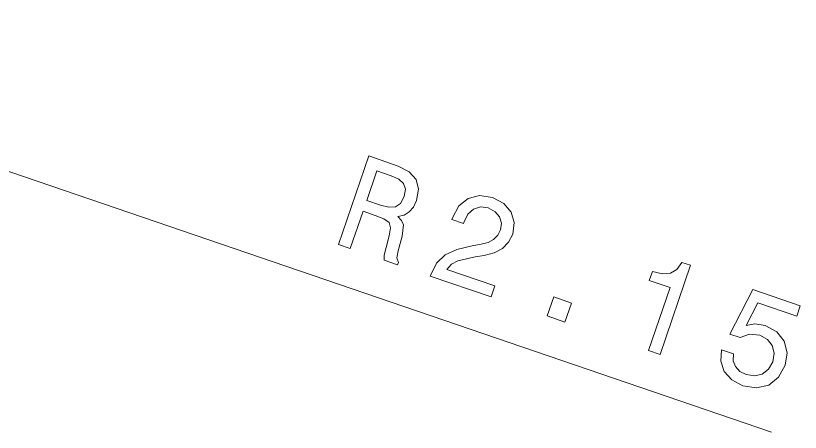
# Model space of a CAD drawing. Extents: x 0 to 594, y 0 to 420.
# Drawn here: x 352.32 to 394.19, y 123.71 to 145.96 of the extents above; entities that cross this region are included whole.
import ezdxf

# ---------------------------------------------------------------- set-up
doc = ezdxf.new("R2010")
doc.units = 0

msp = doc.modelspace()

# ---------------------------------------------------------------- linework, layer by layer
at = {"color": 7, "lineweight": 13}
msp.add_line((327.64093, 145.957855), (392.665161, 123.713463), dxfattribs=at)
for points in [[(369.541077, 133.737854), (370.175049, 133.520996), (370.858337, 135.518311), (371.50592, 135.296753), (371.976074, 135.113068), (372.243378, 134.915039), (372.330017, 134.634109), (372.26062, 134.208603), (372.084808, 133.583435), (371.988129, 133.167252), (371.988312, 132.900681), (372.704071, 132.655823), (372.748383, 132.785339), (372.656891, 133.029846), (372.723633, 133.402985), (372.937073, 134.18277), (373.014771, 134.788208), (372.918579, 135.019073), (372.717499, 135.232544), (373.048462, 135.309692), (373.320953, 135.482986), (373.546265, 135.740936), (373.710754, 136.088242), (373.811218, 136.693497), (373.685455, 137.216232), (373.324158, 137.629181), (372.740967, 137.927673), (371.159485, 138.468689)], [(372.36554, 137.408875), (372.767334, 137.225739), (373.016174, 136.995941), (373.118591, 136.694397), (373.051697, 136.298477), (372.848267, 135.926422), (372.582581, 135.750793), (372.227051, 135.735382), (371.78595, 135.848206), (371.056519, 136.097717), (371.595215, 137.672394)], [(374.447815, 132.059296), (377.699402, 130.946945), (377.899963, 131.533188), (375.330017, 132.412354), (375.582794, 132.683762), (375.919128, 132.865662), (376.84137, 133.090805), (377.313538, 133.157715), (377.863708, 133.296936), (378.30069, 133.528168), (378.622314, 133.867401), (378.846741, 134.300797), (378.926758, 134.913055), (378.760254, 135.472565), (378.367371, 135.926758), (377.768433, 136.24588), (377.074341, 136.353882), (376.467133, 136.20372), (375.971863, 135.802063), (375.631897, 135.16452), (375.599274, 135.069092), (376.219604, 134.856873), (376.238251, 134.911407), (376.458191, 135.353958), (376.75882, 135.631836), (377.126587, 135.749695), (377.540771, 135.691757), (377.912842, 135.488342), (378.147644, 135.217651), (378.247559, 134.88649), (378.201477, 134.529144), (378.046478, 134.231903), (377.826019, 134.010361), (377.528595, 133.85321), (377.158691, 133.751312), (376.681885, 133.670776), (375.869263, 133.476654), (375.244995, 133.187653), (374.778931, 132.73793), (374.454803, 132.079742)], [(386.088135, 128.077225), (386.708435, 127.865013), (388.338501, 132.629944), (387.874939, 132.788513), (387.610016, 132.414673), (387.268982, 132.219116), (386.838104, 132.183777), (386.301392, 132.306488), (386.135803, 131.822479), (387.240112, 131.444702)], [(389.992218, 128.119888), (389.950989, 127.509613), (390.135742, 126.959076), (390.533264, 126.518501), (391.125427, 126.201706), (391.855896, 126.088882), (392.508698, 126.238678), (393.031433, 126.653786), (393.394165, 127.291153), (393.495117, 127.96476), (393.338165, 128.57431), (392.936523, 129.069611), (392.314941, 129.411682), (391.775696, 129.504791), (391.303345, 129.415085), (391.930298, 130.624527), (394.002625, 129.915604), (394.193817, 130.474579), (391.664795, 131.339752), (390.431702, 128.959442), (390.977051, 128.772873), (391.482025, 128.958008), (392.026123, 128.901337), (392.436737, 128.677094), (392.696136, 128.344696), (392.793182, 127.938377), (392.721252, 127.483269), (392.499359, 127.079468), (392.166962, 126.820068), (391.760651, 126.723015), (391.305542, 126.794945), (390.960571, 126.966255), (390.734741, 127.218651), (390.614166, 127.534019), (390.62616, 127.903015)], [(380.690613, 129.923676), (381.631317, 129.601868), (381.97879, 130.617569), (381.038086, 130.939377)]]:
    msp.add_lwpolyline(points, close=True, dxfattribs=at)

doc.saveas('drawing.dxf')
